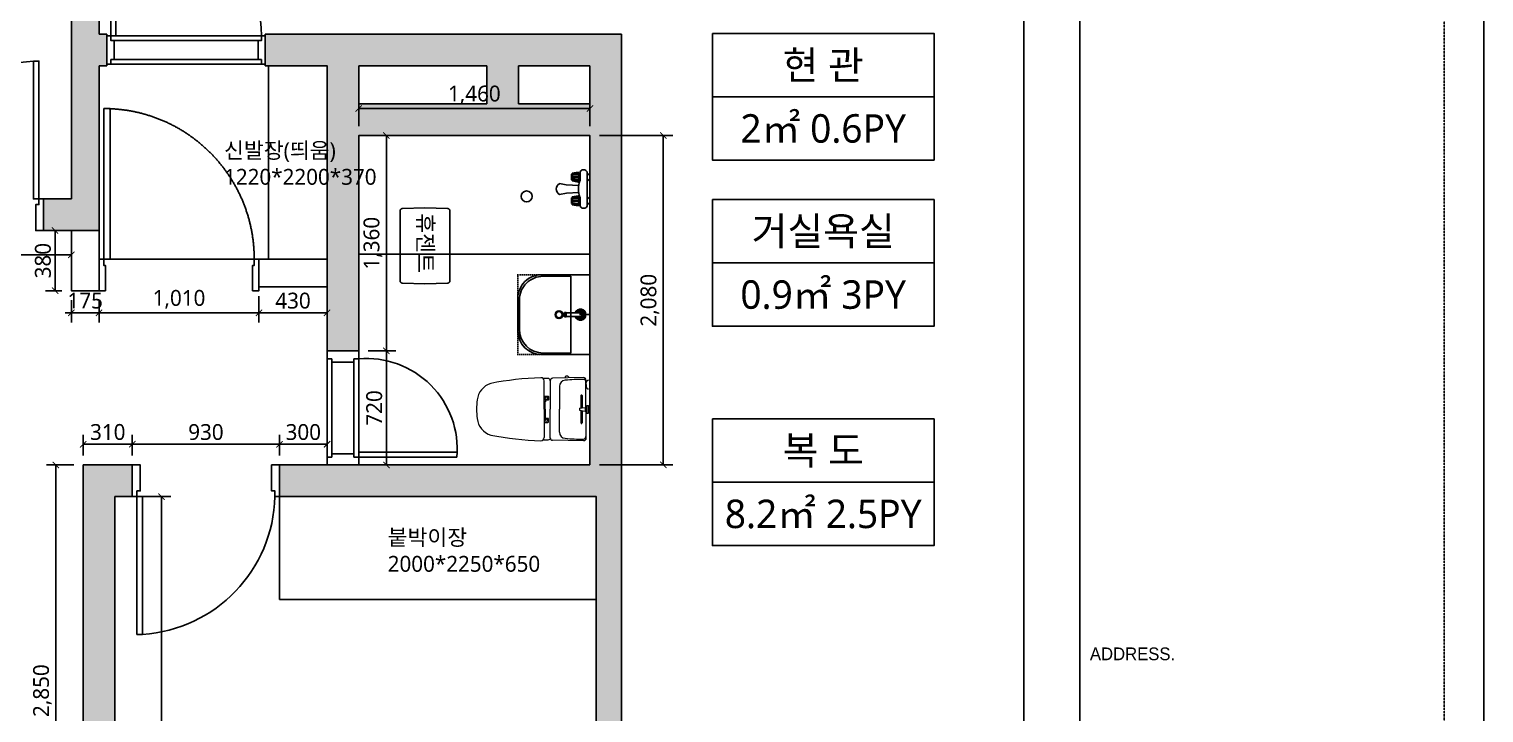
# Model space of a CAD drawing. Header units: millimetres. Extents: x 0 to 460473, y -68369 to 85219.
# Drawn here: x 263340 to 272527, y 12295 to 16613 of the extents above; entities that cross this region are included whole.
import ezdxf
from ezdxf.enums import TextEntityAlignment as Align

# ---------------------------------------------------------------- set-up
doc = ezdxf.new("R2010")
doc.units = ezdxf.units.MM
doc.header["$LTSCALE"] = 50
for name, pattern in [('CENTER2', [28.575, 19.05, -3.175, 3.175, -3.175]), ('DOT', [0.25, 0, -0.25]), ('HIDDEN2', [0.1875, 0.125, -0.0625])]:
    doc.linetypes.add(name, pattern=pattern)
for name, color, linetype in [('#욕실', 252, 'Continuous'), ('_LIBR', 4, 'Continuous'), ('DIM', 7, 'Continuous'), ('FORM(YOURNAME)-11', 1, 'Continuous'), ('fur', 6, 'Continuous'), ('ha', 8, 'Continuous'), ('hid', 8, 'HIDDEN2'), ('text', 7, 'Continuous'), ('wall', 2, 'Continuous'), ('wall2', 3, 'Continuous'), ('WID', 4, 'Continuous'), ('win', 4, 'Continuous')]:
    doc.layers.add(name, color=color, linetype=linetype)
doc.layers.add('00', color=7, linetype='Continuous', lineweight=0)
doc.styles.add('N 맑은고딕', font='malgun.ttf')
doc.styles.add('NEW 맑은고딕', font='malgun.ttf')
doc.styles.add('YOURNAME', font='')
doc.styles.add('맑은 고딕', font='malgun.ttf')
doc.styles.get('YOURNAME').set_extended_font_data('HYwulM')
doc.dimstyles.new('DH IN40', dxfattribs={"dimscale": 40, "dimtxt": 2.5, "dimasz": 1, "dimexe": 1.5, "dimexo": 1.5, "dimtad": 1, "dimdec": 7, "dimlunit": 6, "dimtxsty": '맑은 고딕', "dimblk": 'ARCHTICK', "dimcen": 2.5, "dimclrd": 256, "dimclre": 256, "dimclrt": 256, "dimadec": 0, "dimazin": 0, "dimtfac": 1, "dimtdec": 7, "dimtix": 1, "dimtmove": 0, "dimatfit": 3, "dimldrblk": 'ARCHTICK', "dimfxl": 1, "dimtfillclr": 1, "dimlwd": -1, "dimlwe": -1, "dimarcsym": 0})

# ---------------------------------------------------------------- blocks, each defined once
blk = doc.blocks.new('FORM-PLAN')
at = {"layer": 'Defpoints', "color": 158}
blk.add_line((1346, 54915), (1346, -2085), dxfattribs=at)
blk.add_lwpolyline([(-69444, 53115), (-64, 53115), (-64, 1215), (-69444, 1215)], close=True, dxfattribs=at)
at = {"layer": 'FORM(YOURNAME)-11', "color": 250}
blk.add_lwpolyline([(-72444, -3285), (11556, -3285), (11556, 56115), (-72444, 56115)], close=True, dxfattribs=at)
at = {"layer": 'hid', "color": 158}
blk.add_lwpolyline([(-71444, -2285), (10556, -2285), (10556, 55115), (-71444, 55115)], close=True, dxfattribs=at)
at = {"layer": '00', "style": 'NEW 맑은고딕'}
for tag, p in [('1', (9905, 18188)), ('2', (9905, 17544)), ('3', (9905, 16257)), ('4', (9905, 14326)), ('5', (9905, 12009)), ('6', (9905, 9757)), ('7', (9905, 7504)), ('8', (9905, 5252)), ('9', (9905, 2999)), ('10', (5655, 811)), ('11', (9905, 747)), ('12', (5655, -1441)), ('13', (9905, -1441))]:
    blk.add_attdef(tag, text='', height=520, dxfattribs=at).set_placement(p, align=Align.MIDDLE_RIGHT)
at = {"layer": 'FORM(YOURNAME)-11', "color": 251, "style": 'YOURNAME'}
blk.add_text('ADDRESS.', height=321.8, dxfattribs=at).set_placement((1603, 18799), align=Align.MIDDLE_LEFT)
blk = doc.blocks.new('sdfsdf')
at = {"layer": '_LIBR', "linetype": 'Continuous'}
blk.add_lwpolyline([(-44257.6, -83632.3), (-43387.6, -83632.3), (-43387.6, -83597), (-44257.6, -83597)], close=True, dxfattribs=at)
for points in [[(-43351.7, -83617.5), (-43351.7, -83597), (-43351.7, -83617.5), (-43187.6, -83617.5), (-43187.6, -83567.5), (-43387.6, -83567.5), (-43387.6, -83597), (-43351.7, -83597)], [(-43351.7, -84447.5), (-43351.7, -84468), (-43351.7, -84447.5), (-43187.6, -84447.5), (-43187.6, -84497.5), (-43387.6, -84497.5), (-43387.6, -84468), (-43351.7, -84468)]]:
    blk.add_lwpolyline(points, dxfattribs=at)
blk.add_arc((-43365.5, -83574.4), 893.9, 183.71154, 268.58917, dxfattribs=at)
blk = doc.blocks.new('AUDIT_I_020313153326-105')
at = {"color": 0, "linetype": 'Continuous'}
for p, q in [((955, 59.5), (45, 59.5)), ((975, 90), (55, 90)), ((25, -90), (975, -90)), ((955, -60.5), (45, -60.5))]:
    blk.add_line(p, q, dxfattribs=at)
blk.add_lwpolyline([(55, 1039.5), (55, 90), (25, 90), (25, 1040)], dxfattribs=at)
for points in [[(45, 59.5), (25, 59.5), (25, 90), (0, 90), (0, -90), (25, -90), (25, -60.5), (45, -60.5)], [(1000, 90), (975, 90), (975, 59.5), (955, 59.5), (955, -60.5), (975, -60.5), (975, -90), (1000, -90)]]:
    blk.add_lwpolyline(points, close=True, dxfattribs=at)
blk.add_arc((25, 90), 950, 0, 90, dxfattribs=at)
blk = doc.blocks.new('EWEDSF')
at = {"layer": 'ha', "transparency": 33554559}
h = blk.add_hatch(color=256, dxfattribs=at)
h.dxf.hatch_style = 1
h.paths.add_polyline_path([(228854, 34359.7), (227259, 34359.7), (227259, 37049.7), (227259, 38269.7), (230434, 38269.7), (230434, 37049.7), (229959, 37049.7), (229959, 34359.7), (229784, 34359.7), (229784, 34159.7), (230134, 34159.7), (230134, 35199.7), (230184, 35199.7), (230184, 35399.7), (230134, 35399.7), (230134, 36849.7), (230634, 36849.7), (230634, 38469.7), (227259, 38469.7), (227259, 39079.7), (227084, 39079.7), (227084, 34159.7), (228854, 34159.7)])
h = blk.add_hatch(color=256, dxfattribs=at)
h.dxf.hatch_style = 1
h.paths.add_polyline_path([(233434, 35399.7), (231184, 35399.7), (231184, 35199.7), (231574, 35199.7), (231574, 33399.7), (231774, 33399.7), (231774, 34759.7), (233234, 34759.7), (233234, 32679.7), (231774, 32679.7), (231574, 32679.7), (231274, 32679.7), (231274, 32479.7), (233274, 32479.7), (233274, 29629.7), (233274, 28169.7), (232884, 28169.7), (232884, 27999.7), (233434, 27999.7)])
h.paths.add_polyline_path([(233234, 34959.7), (232784, 34959.7), (232784, 35199.7), (233234, 35199.7)], flags=16)
h.paths.add_polyline_path([(232584, 34959.7), (231774, 34959.7), (231774, 35199.7), (232584, 35199.7)], flags=16)
h = blk.add_hatch(color=256, dxfattribs=at)
h.dxf.hatch_style = 1
h.paths.add_polyline_path([(230234, 29629.7), (230234, 32479.7), (230344, 32479.7), (230344, 32679.7), (230034, 32679.7), (230034, 29829.7), (229434, 29829.7), (229434, 29629.7), (230034, 29629.7), (230034, 28199.2), (229414, 28199.2), (229414, 27999.7), (230034, 27999.7), (230284, 27999.7), (230284, 28169.7), (230234, 28169.7)])
at = {"layer": '_LIBR', "linetype": 'Continuous'}
for p, q in [((231574, 33349.7), (231574, 33399.7)), ((231774, 33399.7), (231574, 33399.7)), ((231774, 33399.7), (231774, 33349.7)), ((231574, 32729.7), (231574, 33349.7)), ((231603.4, 33349.7), (231574, 33349.7)), ((231603.4, 33329.7), (231603.4, 33349.7)), ((231603.4, 33329.7), (231603.4, 32749.7)), ((231743.5, 33329.7), (231603.4, 33329.7)), ((231774, 33349.7), (231743.5, 33349.7)), ((231743.5, 33349.7), (231743.5, 33329.7)), ((231743.5, 33329.7), (231743.5, 32749.7)), ((231774, 33349.7), (231774, 32759.7)), ((231574, 32679.7), (231574, 32729.7)), ((231574, 32729.7), (231603.4, 32729.7)), ((231603.4, 32729.7), (231603.4, 32749.7)), ((231603.4, 32749.7), (231743.5, 32749.7)), ((231743.5, 32749.7), (231743.5, 32729.7)), ((231743.5, 32729.7), (231774, 32729.7)), ((232393.3, 32759.7), (231774, 32759.7)), ((231774, 32759.7), (231774, 32729.7)), ((231774, 32729.7), (231774, 32679.7)), ((231774, 32729.7), (232394, 32729.7)), ((231774, 32679.7), (231574, 32679.7))]:
    blk.add_line(p, q, dxfattribs=at)
blk.add_arc((231823.8, 32779.4), 572.4, 355.01362, 94.98638, dxfattribs=at)
at = {"layer": 'ha'}
for p, q in [((230134, 34159.7), (230134, 33979.7)), ((230134, 33979.7), (231574, 33979.7))]:
    blk.add_line(p, q, dxfattribs=at)
at = {"layer": 'wall', "color": 2}
for p, q in [((229959, 34359.7), (229959, 37049.7)), ((230134, 35399.7), (230134, 36849.7)), ((230184, 35399.7), (230134, 35399.7)), ((230184, 35399.7), (230184, 35199.7)), ((233434, 35399.7), (231184, 35399.7)), ((231184, 35399.7), (231184, 35199.7)), ((233434, 35399.7), (233434, 27999.7)), ((230184, 35199.7), (230134, 35199.7)), ((230134, 34159.7), (230134, 35199.7)), ((231574, 35199.7), (231184, 35199.7)), ((231574, 35199.7), (231574, 32679.7)), ((231774, 35199.7), (231774, 34959.7)), ((232584, 35199.7), (231774, 35199.7)), ((232584, 35199.7), (232584, 34959.7)), ((232784, 35199.7), (232784, 34959.7)), ((233234, 35199.7), (232784, 35199.7)), ((233234, 35199.7), (233234, 34959.7)), ((232584, 34959.7), (231774, 34959.7)), ((233234, 34959.7), (232784, 34959.7)), ((231774, 34759.7), (231774, 32679.7)), ((233234, 34759.7), (231774, 34759.7)), ((233234, 34759.7), (233234, 32679.7)), ((229719.3, 34359.7), (229959, 34359.7)), ((229784, 34159.7), (229784, 34359.7)), ((229734, 34159.7), (230134, 34159.7)), ((230394, 32679.7), (230034, 32679.7)), ((230034, 29829.7), (230034, 32679.7)), ((230344, 32479.7), (230344, 32679.7)), ((231574, 32679.7), (231224, 32679.7)), ((231274, 32479.7), (231274, 32679.7)), ((233234, 32679.7), (231774, 32679.7)), ((230408.7, 32479.7), (230234, 32479.7)), ((230234, 29629.7), (230234, 32479.7)), ((233274, 32479.7), (231244.5, 32479.7)), ((233274, 32479.7), (233274, 29629.7))]:
    blk.add_line(p, q, dxfattribs=at)
at = {"layer": 'win'}
blk.add_blockref('AUDIT_I_020313153326-105', (230184, 35299.7), dxfattribs=at)
for p, rotation in [((313351.5, -9027.9), 270), ((146776.5, 75867.3), 90)]:
    blk.add_blockref('sdfsdf', p, dxfattribs=dict(at, rotation=rotation))
blk = doc.blocks.new('gasdgasdgsd')
at = {"layer": 'WID'}
for p, q in [((103359.9, 11032.7), (103054.9, 11032.7)), ((103054.9, 11032.7), (103054.9, 10527.7)), ((103509.9, 10677.7), (103509.9, 10882.7)), ((103054.9, 10780.2), (103119.9, 10780.2)), ((103054.9, 10527.7), (103359.9, 10527.7))]:
    blk.add_line(p, q, dxfattribs=at)
at = {"layer": 'WID', "color": 8}
for p, q in [((103349.9, 11022.7), (103174.9, 11022.7)), ((103174.9, 11022.7), (103174.9, 10537.7)), ((103499.9, 10687.7), (103499.9, 10872.7)), ((103114.9, 10792.7), (103205.4, 10792.7)), ((103114.9, 10767.7), (103205.4, 10767.7)), ((103205.4, 10793.7), (103210.4, 10793.7)), ((103205.4, 10766.7), (103210.4, 10766.7)), ((103210.4, 10794.7), (103215.4, 10794.7)), ((103210.4, 10765.7), (103215.4, 10765.7)), ((103215.4, 10765.7), (103215.4, 10794.7)), ((103174.9, 10537.7), (103349.9, 10537.7))]:
    blk.add_line(p, q, dxfattribs=at)
at = {"layer": 'WID', "color": 251}
for p, q in [((103205.4, 10766.7), (103205.4, 10793.7)), ((103210.4, 10765.7), (103210.4, 10794.7))]:
    blk.add_line(p, q, dxfattribs=at)
at = {"layer": 'WID', "color": 8, "linetype": 'DOT'}
blk.add_lwpolyline([(103509.9, 10527.7), (103509.9, 11032.7), (103054.9, 11032.7), (103054.9, 10527.7)], close=True, dxfattribs=at)
at = {"layer": 'WID', "color": 8}
blk.add_circle((103249.9, 10780.2), 25, dxfattribs=at)
at = {"layer": 'WID', "color": 251}
blk.add_circle((103249.9, 10780.2), 20, dxfattribs=at)
at = {"layer": 'WID'}
for centre, start, end in [((103359.9, 10882.7), 0, 90), ((103359.9, 10677.7), 270, 0)]:
    blk.add_arc(centre, 150, start, end, dxfattribs=at)
at = {"layer": 'WID', "color": 8}
for centre, radius, start, end in [((103349.9, 10872.7), 150, 0, 90), ((103114.9, 10780.2), 35, 20.92481, 339.07514), ((103114.9, 10780.2), 12.5, 89.99998, 269.99998), ((103349.9, 10687.7), 150, 270, 0)]:
    blk.add_arc(centre, radius, start, end, dxfattribs=at)
at = {"layer": 'WID', "color": 251}
for radius, start, end in [(30, 24.62429, 335.37566), (25, 29.99998, 329.99998), (18, 43.98294, 316.01701)]:
    blk.add_arc((103114.9, 10780.2), radius, start, end, dxfattribs=at)
blk = doc.blocks.new('A$C4B2D31F0')
at = {"layer": '00', "color": 4}
for p, q in [((185, 690.9), (20.4, 690.9)), ((37.2, 692.3), (24.7, 692.3)), ((37.2, 692.3), (49.7, 692.3)), ((200.9, 690.9), (365.5, 690.9)), ((12.6, 465.9), (192.9, 465.9)), ((47.7, 523.7), (192.9, 523.7)), ((338.2, 523.7), (192.9, 523.7)), ((373.3, 465.9), (192.9, 465.9)), ((192.9, 426.6), (13.7, 426.6)), ((192.9, 426.6), (372.2, 426.6))]:
    blk.add_line(p, q, dxfattribs=at)
at = {"layer": '00', "linetype": 'Continuous'}
for p, q in [((106.4, 666.3), (184.4, 666.3)), ((106.4, 659.3), (185.5, 659.3)), ((168.9, 697.3), (168.9, 707.3)), ((168.9, 697.3), (216.9, 697.3)), ((186, 692.5), (180.6, 697.3)), ((181.6, 685.5), (186, 692.5)), ((187, 651.2), (181.6, 685.5)), ((181.6, 685.5), (204.3, 685.5)), ((186, 692.5), (199.9, 692.5)), ((187, 651.2), (198.9, 651.2)), ((198.9, 651.2), (204.3, 685.5)), ((199.9, 692.5), (205.3, 697.3)), ((204.3, 685.5), (199.9, 692.5)), ((200.4, 659.3), (279.4, 659.3)), ((201.4, 666.3), (279.4, 666.3)), ((216.9, 697.3), (216.9, 707.3)), ((-16, 576.9), (-16, 564.8)), ((-12, 580.9), (-4.8, 580.9)), ((-12, 560.8), (-4.3, 560.8)), ((192.9, 433.7), (146.6, 433.7)), ((192.9, 433.7), (239.3, 433.7))]:
    blk.add_line(p, q, dxfattribs=at)
at = {"layer": '00'}
for p, q in [((168.9, 707.3), (216.9, 707.3)), ((192.9, 707.3), (192.9, 716))]:
    blk.add_line(p, q, dxfattribs=at)
at = {"layer": '00', "color": 4}
for points in [[(20.4, 690.9), (7.9, 690.9, 0.421209), (-7.1, 675.5), (-2.4, 480.5, 0.001659)], [(365.5, 690.9), (378, 690.9, -0.421209), (392.9, 675.5), (388.3, 480.5, -0.001659)], [(12.6, 465.9, 0.371724), (-1.8, 451.2, 0.003515), (-1, 420.3, 0.320541)], [(373.3, 465.9, -0.371724), (387.7, 451.2, -0.003515), (386.9, 420.3, -0.320541)]]:
    blk.add_lwpolyline(points, format="xyb", dxfattribs=at)
at = {"layer": '00', "linetype": 'Continuous'}
for points in [[(110.4, 426.6), (110.4, 450.8, -0.414214), (114.4, 454.8), (130.9, 454.8, -0.414214), (134.9, 450.8), (134.9, 435.2), (134.9, 426.6)], [(134.9, 435.2), (144.6, 435.2, -0.414214), (146.6, 433.2), (146.6, 426.6)], [(251, 435.2), (241.3, 435.2, 0.414214), (239.3, 433.2), (239.3, 426.6)], [(275.5, 426.6), (275.5, 450.8, 0.414214), (271.5, 454.8), (255, 454.8, 0.414214), (251, 450.8), (251, 435.2), (251, 426.6)]]:
    blk.add_lwpolyline(points, format="xyb", dxfattribs=at)
for centre in [(122.9, 440.9), (262.9, 440.9)]:
    blk.add_circle(centre, 8, dxfattribs=at)
at = {"layer": '00', "color": 4}
for centre, radius, start, end in [((1004.3, 663.1), 1000, 179.31159, 185.94375), ((20.4, 674.9), 16, 90, 179.31159), ((24.7, 707.3), 15, 180, 270), ((49.7, 707.3), 15, 270, 0), ((365.5, 674.9), 16, 0.68841, 90), ((-618.4, 663.1), 1000, 354.05625, 0.68841), ((49.4, 563.7), 40, 185.94375, 267.51291), ((336.5, 563.7), 40, 272.48709, 354.05625), ((12.6, 480.9), 15, 181.36509, 270), ((373.3, 480.9), 15, 270, 358.63491), ((13.7, 406.6), 20, 90, 182.3333), ((2197.7, 495.6), 2205.9, 182.3333, 190.60807), ((-1811.8, 495.6), 2205.9, 349.39193, 357.6667), ((372.2, 406.6), 20, 357.6667, 90), ((148.7, 128.9), 125.5, 198.2964, 263.42408), ((192.9, 405.9), 405.9, 261.69926, 270), ((192.9, 405.9), 405.9, 270, 278.30074), ((237.2, 128.9), 125.5, 276.57592, 341.7036)]:
    blk.add_arc(centre, radius, start, end, dxfattribs=at)
at = {"layer": '00', "linetype": 'Continuous'}
for centre, radius, start, end in [((106.4, 662.8), 3.5, 90, 270), ((279.4, 662.8), 3.5, 270, 90), ((-12, 576.9), 4, 90, 180), ((-12, 564.8), 4, 180, 270)]:
    blk.add_arc(centre, radius, start, end, dxfattribs=at)
blk = doc.blocks.new('A$C50C81EA5')
at = {"layer": 'WID'}
for p, q in [((97, 213.3), (99.5, 213.3)), ((97, 195.5), (97, 213.3)), ((97, 213.3), (99.5, 213.3)), ((97, 195.5), (97, 213.3)), ((97, 195.5), (97, 177.7)), ((97, 195.5), (97, 177.7)), ((99.5, 220.2), (137.4, 226.4)), ((99.5, 220.2), (137.4, 226.4)), ((99.5, 220.2), (104, 214.9)), ((99.5, 195.5), (99.5, 220.2)), ((99.5, 220.2), (104, 214.9)), ((99.5, 195.5), (99.5, 220.2)), ((99.5, 195.5), (99.5, 170.7)), ((99.5, 195.5), (99.5, 170.7)), ((104, 214.9), (137.5, 218)), ((104, 214.9), (137.5, 218)), ((104, 214.9), (104, 209.5)), ((104, 214.9), (104, 209.5)), ((104, 200.4), (104, 195.5)), ((104, 200.4), (137, 200)), ((104, 200.4), (104, 195.5)), ((104, 200.4), (137, 200)), ((104, 190.5), (104, 195.5)), ((104, 190.5), (104, 195.5)), ((104, 190.5), (137, 190.1)), ((104, 190.5), (137, 190.1)), ((104.5, 209.7), (137, 212.6)), ((104.5, 209.7), (137, 212.6)), ((137.5, 218), (137, 212.6)), ((137.5, 218), (137, 212.6)), ((137, 200), (137, 195)), ((137, 200), (137, 195)), ((137, 190.1), (137, 195)), ((137, 190.1), (137, 195)), ((143.2, 219), (137.4, 226.4)), ((143.2, 219), (137.4, 226.4)), ((141.3, 221.4), (137.5, 218)), ((141.3, 221.4), (137.5, 218)), ((143.2, 219), (150.2, 219)), ((143.2, 171.1), (143.2, 219)), ((143.2, 219), (150.2, 219)), ((143.2, 171.1), (143.2, 219)), ((150.2, 228.6), (150.2, 219)), ((150.2, 228.6), (150.2, 219)), ((150.2, 171.1), (150.2, 219)), ((150.2, 171.1), (150.2, 219)), ((195.3, 12), (195.3, 228.1)), ((195.3, 12), (195.3, 228.1)), ((212.4, 207.5), (195.3, 218.4)), ((212.4, 207.5), (195.3, 218.4)), ((212.4, 182.5), (212.4, 207.5)), ((212.4, 182.5), (212.4, 207.5)), ((20.3, 86.2), (64.1, 93.2)), ((20.3, 86.2), (64.1, 93.2)), ((21.3, 153.8), (62, 147.2)), ((21.3, 153.8), (62, 147.2)), ((62, 147.2), (141.5, 142.7)), ((62, 147.2), (141.5, 142.7)), ((64.1, 93.2), (141.5, 97.7)), ((64.1, 93.2), (141.5, 97.7)), ((97, 177.7), (99.5, 177.7)), ((97, 177.7), (99.5, 177.7)), ((99.5, 170.7), (104, 176)), ((99.5, 170.7), (104, 176)), ((99.5, 170.7), (137.4, 163.7)), ((99.5, 170.7), (137.4, 163.7)), ((104, 176), (104, 181.4)), ((104, 176), (104, 181.4)), ((104, 176), (137.5, 172.1)), ((104, 176), (137.5, 172.1)), ((104.5, 181.2), (137, 177.4)), ((104.5, 181.2), (137, 177.4)), ((137.5, 172.1), (137, 177.4)), ((137.5, 172.1), (137, 177.4)), ((143.2, 171.1), (137.4, 163.7)), ((143.2, 171.1), (137.4, 163.7)), ((141.3, 168.6), (137.5, 172.1)), ((141.3, 168.6), (137.5, 172.1)), ((143.2, 171.1), (150.2, 171.1)), ((143.2, 171.1), (150.2, 171.1)), ((212.4, 182.5), (195.3, 171.6)), ((212.4, 182.5), (195.3, 171.6)), ((97, 63.3), (99.5, 63.3)), ((97, 45.5), (97, 63.3)), ((97, 63.3), (99.5, 63.3)), ((97, 45.5), (97, 63.3)), ((97, 45.5), (97, 27.7)), ((97, 45.5), (97, 27.7)), ((97, 27.7), (99.5, 27.7)), ((97, 27.7), (99.5, 27.7)), ((99.5, 70.2), (137.4, 76.4)), ((99.5, 70.2), (137.4, 76.4)), ((99.5, 70.2), (104, 64.9)), ((99.5, 45.5), (99.5, 70.2)), ((99.5, 70.2), (104, 64.9)), ((99.5, 45.5), (99.5, 70.2)), ((99.5, 45.5), (99.5, 20.7)), ((99.5, 45.5), (99.5, 20.7)), ((99.5, 20.7), (104, 26)), ((99.5, 20.7), (104, 26)), ((99.5, 20.7), (137.4, 13.7)), ((99.5, 20.7), (137.4, 13.7)), ((104, 64.9), (137.5, 68)), ((104, 64.9), (137.5, 68)), ((104, 64.9), (104, 59.5)), ((104, 64.9), (104, 59.5)), ((104, 50.4), (104, 45.5)), ((104, 50.4), (137, 50)), ((104, 50.4), (104, 45.5)), ((104, 50.4), (137, 50)), ((104, 40.5), (104, 45.5)), ((104, 40.5), (104, 45.5)), ((104, 40.5), (137, 40.1)), ((104, 40.5), (137, 40.1)), ((104, 26), (104, 31.4)), ((104, 26), (104, 31.4)), ((104, 26), (137.5, 22.1)), ((104, 26), (137.5, 22.1)), ((104.5, 59.7), (137, 62.6)), ((104.5, 59.7), (137, 62.6)), ((104.5, 31.2), (137, 27.4)), ((104.5, 31.2), (137, 27.4)), ((137.5, 68), (137, 62.6)), ((137.5, 68), (137, 62.6)), ((137, 50), (137, 45)), ((137, 50), (137, 45)), ((137, 40.1), (137, 45)), ((137, 40.1), (137, 45)), ((137.5, 22.1), (137, 27.4)), ((137.5, 22.1), (137, 27.4)), ((143.2, 69), (137.4, 76.4)), ((143.2, 69), (137.4, 76.4)), ((143.2, 21.1), (137.4, 13.7)), ((143.2, 21.1), (137.4, 13.7)), ((141.3, 71.4), (137.5, 68)), ((141.3, 71.4), (137.5, 68)), ((141.3, 18.6), (137.5, 22.1)), ((141.3, 18.6), (137.5, 22.1)), ((143.2, 69), (150.2, 69)), ((143.2, 21.1), (143.2, 69)), ((143.2, 69), (150.2, 69)), ((143.2, 21.1), (143.2, 69)), ((143.2, 21.1), (150.2, 21.1)), ((143.2, 21.1), (150.2, 21.1)), ((150.2, 69), (150.2, 21.1)), ((150.2, 69), (150.2, 21.1)), ((150.2, 11.4), (150.2, 21.1)), ((150.2, 11.4), (150.2, 21.1)), ((212.4, 57.5), (195.3, 68.4)), ((212.4, 57.5), (195.3, 68.4)), ((212.4, 32.5), (195.3, 21.6)), ((212.4, 32.5), (195.3, 21.6)), ((212.4, 32.5), (212.4, 57.5)), ((212.4, 32.5), (212.4, 57.5))]:
    blk.add_line(p, q, dxfattribs=at)
for centre, radius, start, end in [((106.7, 204.9), 5.27, 114.69505, 239.72272), ((106.7, 204.9), 5.27, 114.69505, 239.72272), ((106.7, 186), 5.27, 120.27728, 245.30495), ((106.7, 186), 5.27, 120.27728, 245.30495), ((134.7, 206.3), 6.74, 289.97484, 70.02516), ((134.7, 206.3), 6.74, 289.97484, 70.02516), ((134.7, 183.8), 6.74, 289.97484, 70.02516), ((134.7, 183.8), 6.74, 289.97484, 70.02516), ((172.6, 215.7), 25.9, 28.66685, 149.99012), ((172.6, 215.7), 25.9, 28.66685, 149.99012), ((37.9, 119.7), 37.9, 116.0462, 242.3329), ((37.9, 119.7), 37.9, 116.0462, 242.3329), ((302.7, 120), 162.8, 161.71196, 198.28804), ((302.7, 120), 162.8, 161.71196, 198.28804), ((106.7, 54.9), 5.27, 114.69505, 239.72272), ((106.7, 54.9), 5.27, 114.69505, 239.72272), ((106.7, 36), 5.27, 120.27728, 245.30495), ((106.7, 36), 5.27, 120.27728, 245.30495), ((134.7, 56.3), 6.74, 289.97484, 70.02516), ((134.7, 56.3), 6.74, 289.97484, 70.02516), ((134.7, 33.8), 6.74, 289.97484, 70.02516), ((134.7, 33.8), 6.74, 289.97484, 70.02516), ((172.6, 24.4), 25.9, 210.00988, 331.33315), ((172.6, 24.4), 25.9, 210.00988, 331.33315)]:
    blk.add_arc(centre, radius, start, end, dxfattribs=at)
blk = doc.blocks.new('*U234')
at = {"layer": 'win', "linetype": 'Continuous', "transparency": 33554687}
for points in [[(30, 1150), (30, 200), (70, 200), (70, 1150)], [(0, 200), (0, 0), (40, 0), (40, 160), (30, 160), (30, 200)], [(1010, 200), (1010, 0), (970, 0), (970, 160), (980, 160), (980, 200)]]:
    blk.add_lwpolyline(points, close=True, dxfattribs=at)
at = {"layer": 'win', "linetype": 'CENTER2', "ltscale": 20, "transparency": 33554687}
blk.add_arc((30, 200), 950, 0, 90, dxfattribs=at)
blk = doc.blocks.new('_ArchTick')
at = {"color": 0, "linetype": 'ByBlock', "const_width": 0.15}
blk.add_lwpolyline([(-0.5, -0.5), (0.5, 0.5)], dxfattribs=at)
blk = doc.blocks.new('*D307')
at = {"layer": 'Defpoints', "color": 0, "transparency": 16777216}
for p in [(263681.3, 13860.8), (263509, 11010.8), (263681.3, 11010.8)]:
    blk.add_point(p, dxfattribs=at)
at = {"layer": 'DIM', "transparency": 16777216}
for p, q in [((263621.3, 13860.8), (263449, 13860.8)), ((263509, 13860.8), (263509, 11010.8)), ((263621.3, 11010.8), (263449, 11010.8))]:
    blk.add_line(p, q, dxfattribs=at)
at = {"layer": 'DIM', "transparency": 16777216, "xscale": 40, "yscale": 40, "zscale": 40}
for p, rotation in [((263509, 13860.8), 90), ((263509, 11010.8), 270)]:
    blk.add_blockref('_ArchTick', p, dxfattribs=dict(at, rotation=rotation))
at = {"layer": 'DIM', "transparency": 16777216, "insert": (263423.9, 12435.8), "char_height": 100, "attachment_point": 5, "rotation": 90, "style": '맑은 고딕'}
blk.add_mtext('2,850', dxfattribs=at)
blk = doc.blocks.new('*D311')
at = {"layer": 'Defpoints', "color": 0, "transparency": 16777216}
for p in [(263881.3, 13660.8), (263881.3, 9350.8), (264174.9, 9350.8)]:
    blk.add_point(p, dxfattribs=at)
at = {"layer": 'DIM', "transparency": 16777216}
for p, q in [((263941.3, 13660.8), (264234.9, 13660.8)), ((264174.9, 13660.8), (264174.9, 9350.8)), ((263941.3, 9350.8), (264234.9, 9350.8))]:
    blk.add_line(p, q, dxfattribs=at)
at = {"layer": 'DIM', "transparency": 16777216, "xscale": 40, "yscale": 40, "zscale": 40}
for p, rotation in [((264174.9, 13660.8), 90), ((264174.9, 9350.8), 270)]:
    blk.add_blockref('_ArchTick', p, dxfattribs=dict(at, rotation=rotation))
at = {"layer": 'DIM', "transparency": 16777216, "insert": (264089.5, 11505.8), "char_height": 100, "attachment_point": 5, "rotation": 90, "style": '맑은 고딕'}
blk.add_mtext('4,310', dxfattribs=at)
blk = doc.blocks.new('*D312')
at = {"layer": 'Defpoints', "color": 0, "transparency": 16777216}
for p in [(263991.3, 13991.4), (263681.3, 13860.8), (263991.3, 13860.8)]:
    blk.add_point(p, dxfattribs=at)
at = {"layer": 'DIM', "transparency": 16777216}
for p, q in [((263681.3, 13920.8), (263681.3, 14051.4)), ((263681.3, 13991.4), (263991.3, 13991.4)), ((263991.3, 13920.8), (263991.3, 14051.4))]:
    blk.add_line(p, q, dxfattribs=at)
at = {"layer": 'DIM', "transparency": 16777216, "xscale": 40, "yscale": 40, "zscale": 40, "rotation": 180}
blk.add_blockref('_ArchTick', (263681.3, 13991.4), dxfattribs=at)
at = {"layer": 'DIM', "transparency": 16777216, "xscale": 40, "yscale": 40, "zscale": 40}
blk.add_blockref('_ArchTick', (263991.3, 13991.4), dxfattribs=at)
at = {"layer": 'DIM', "transparency": 16777216, "insert": (263836.3, 14068.4), "char_height": 100, "attachment_point": 5, "style": '맑은 고딕'}
blk.add_mtext('310', dxfattribs=at)
blk = doc.blocks.new('*D313')
at = {"layer": 'Defpoints', "color": 0, "transparency": 16777216}
for p in [(264921.3, 13991.4), (263991.3, 13860.8), (264921.3, 13860.8)]:
    blk.add_point(p, dxfattribs=at)
at = {"layer": 'DIM', "transparency": 16777216}
for p, q in [((263991.3, 13920.8), (263991.3, 14051.4)), ((263991.3, 13991.4), (264921.3, 13991.4)), ((264921.3, 13920.8), (264921.3, 14051.4))]:
    blk.add_line(p, q, dxfattribs=at)
at = {"layer": 'DIM', "transparency": 16777216, "xscale": 40, "yscale": 40, "zscale": 40, "rotation": 180}
blk.add_blockref('_ArchTick', (263991.3, 13991.4), dxfattribs=at)
at = {"layer": 'DIM', "transparency": 16777216, "xscale": 40, "yscale": 40, "zscale": 40}
blk.add_blockref('_ArchTick', (264921.3, 13991.4), dxfattribs=at)
at = {"layer": 'DIM', "transparency": 16777216, "insert": (264456.3, 14068.1), "char_height": 100, "attachment_point": 5, "style": '맑은 고딕'}
blk.add_mtext('930', dxfattribs=at)
blk = doc.blocks.new('*D314')
at = {"layer": 'Defpoints', "color": 0, "transparency": 16777216}
for p in [(265221.3, 13991.4), (264921.3, 13860.8), (265221.3, 13860.8)]:
    blk.add_point(p, dxfattribs=at)
at = {"layer": 'DIM', "transparency": 16777216}
for p, q in [((264921.3, 13920.8), (264921.3, 14051.4)), ((264921.3, 13991.4), (265221.3, 13991.4)), ((265221.3, 13920.8), (265221.3, 14051.4))]:
    blk.add_line(p, q, dxfattribs=at)
at = {"layer": 'DIM', "transparency": 16777216, "xscale": 40, "yscale": 40, "zscale": 40, "rotation": 180}
blk.add_blockref('_ArchTick', (264921.3, 13991.4), dxfattribs=at)
at = {"layer": 'DIM', "transparency": 16777216, "xscale": 40, "yscale": 40, "zscale": 40}
blk.add_blockref('_ArchTick', (265221.3, 13991.4), dxfattribs=at)
at = {"layer": 'DIM', "transparency": 16777216, "insert": (265071.3, 14068.1), "char_height": 100, "attachment_point": 5, "style": '맑은 고딕'}
blk.add_mtext('300', dxfattribs=at)
blk = doc.blocks.new('*D315')
at = {"layer": 'Defpoints', "color": 0, "transparency": 16777216}
for p in [(266881.3, 15940.8), (266881.3, 13860.8), (267344.9, 13860.8)]:
    blk.add_point(p, dxfattribs=at)
at = {"layer": 'DIM', "transparency": 16777216}
for p, q in [((266941.3, 15940.8), (267404.9, 15940.8)), ((267344.9, 15940.8), (267344.9, 13860.8)), ((266941.3, 13860.8), (267404.9, 13860.8))]:
    blk.add_line(p, q, dxfattribs=at)
at = {"layer": 'DIM', "transparency": 16777216, "xscale": 40, "yscale": 40, "zscale": 40}
for p, rotation in [((267344.9, 15940.8), 90), ((267344.9, 13860.8), 270)]:
    blk.add_blockref('_ArchTick', p, dxfattribs=dict(at, rotation=rotation))
at = {"layer": 'DIM', "transparency": 16777216, "insert": (267259.8, 14900.8), "char_height": 100, "attachment_point": 5, "rotation": 90, "style": '맑은 고딕'}
blk.add_mtext('2,080', dxfattribs=at)
blk = doc.blocks.new('*D316')
at = {"layer": 'Defpoints', "color": 0, "transparency": 16777216}
for p in [(266881.3, 16111.5), (265421.3, 15940.8), (266881.3, 15940.8)]:
    blk.add_point(p, dxfattribs=at)
at = {"layer": 'DIM', "transparency": 16777216}
for p, q in [((265421.3, 16000.8), (265421.3, 16171.5)), ((266881.3, 16000.8), (266881.3, 16171.5)), ((265421.3, 16111.5), (266881.3, 16111.5))]:
    blk.add_line(p, q, dxfattribs=at)
at = {"layer": 'DIM', "transparency": 16777216, "xscale": 40, "yscale": 40, "zscale": 40, "rotation": 180}
blk.add_blockref('_ArchTick', (265421.3, 16111.5), dxfattribs=at)
at = {"layer": 'DIM', "transparency": 16777216, "xscale": 40, "yscale": 40, "zscale": 40}
blk.add_blockref('_ArchTick', (266881.3, 16111.5), dxfattribs=at)
at = {"layer": 'DIM', "transparency": 16777216, "insert": (266151.3, 16196.8), "char_height": 100, "attachment_point": 5, "style": '맑은 고딕'}
blk.add_mtext('1,460', dxfattribs=at)
blk = doc.blocks.new('*D317')
at = {"layer": 'Defpoints', "color": 0, "transparency": 16777216}
for p in [(265421.3, 15940.8), (265421.3, 14580.8), (265596, 14580.8)]:
    blk.add_point(p, dxfattribs=at)
at = {"layer": 'DIM', "transparency": 16777216}
for p, q in [((265481.3, 15940.8), (265656, 15940.8)), ((265596, 15940.8), (265596, 14580.8)), ((265481.3, 14580.8), (265656, 14580.8))]:
    blk.add_line(p, q, dxfattribs=at)
at = {"layer": 'DIM', "transparency": 16777216, "xscale": 40, "yscale": 40, "zscale": 40}
for p, rotation in [((265596, 15940.8), 90), ((265596, 14580.8), 270)]:
    blk.add_blockref('_ArchTick', p, dxfattribs=dict(at, rotation=rotation))
at = {"layer": 'DIM', "transparency": 16777216, "insert": (265510.6, 15260.8), "char_height": 100, "attachment_point": 5, "rotation": 90, "style": '맑은 고딕'}
blk.add_mtext('1,360', dxfattribs=at)
blk = doc.blocks.new('*D318')
at = {"layer": 'Defpoints', "color": 0, "transparency": 16777216}
for p in [(265421.3, 14580.8), (265421.3, 13860.8), (265596, 13860.8)]:
    blk.add_point(p, dxfattribs=at)
at = {"layer": 'DIM', "transparency": 16777216}
for p, q in [((265481.3, 14580.8), (265656, 14580.8)), ((265596, 14580.8), (265596, 13860.8)), ((265481.3, 13860.8), (265656, 13860.8))]:
    blk.add_line(p, q, dxfattribs=at)
at = {"layer": 'DIM', "transparency": 16777216, "xscale": 40, "yscale": 40, "zscale": 40}
for p, rotation in [((265596, 14580.8), 90), ((265596, 13860.8), 270)]:
    blk.add_blockref('_ArchTick', p, dxfattribs=dict(at, rotation=rotation))
at = {"layer": 'DIM', "transparency": 16777216, "insert": (265519.3, 14220.8), "char_height": 100, "attachment_point": 5, "rotation": 90, "style": '맑은 고딕'}
blk.add_mtext('720', dxfattribs=at)
blk = doc.blocks.new('*D319')
at = {"layer": 'Defpoints', "color": 0, "transparency": 16777216}
for p in [(264791.3, 14985.8), (265221.3, 14985.8), (264791.3, 14821.2)]:
    blk.add_point(p, dxfattribs=at)
at = {"layer": 'DIM', "transparency": 16777216}
for p, q in [((264791.3, 14925.8), (264791.3, 14761.2)), ((265221.3, 14925.8), (265221.3, 14761.2)), ((265221.3, 14821.2), (264791.3, 14821.2))]:
    blk.add_line(p, q, dxfattribs=at)
at = {"layer": 'DIM', "transparency": 16777216, "xscale": 40, "yscale": 40, "zscale": 40, "rotation": 180}
blk.add_blockref('_ArchTick', (264791.3, 14821.2), dxfattribs=at)
at = {"layer": 'DIM', "transparency": 16777216, "xscale": 40, "yscale": 40, "zscale": 40}
blk.add_blockref('_ArchTick', (265221.3, 14821.2), dxfattribs=at)
at = {"layer": 'DIM', "transparency": 16777216, "insert": (265006.3, 14897.9), "char_height": 100, "attachment_point": 5, "style": '맑은 고딕'}
blk.add_mtext('430', dxfattribs=at)
blk = doc.blocks.new('*D320')
at = {"layer": 'Defpoints', "color": 0, "transparency": 16777216}
for p in [(264791.3, 14985.8), (263781.3, 14960.8), (263781.3, 14821.2)]:
    blk.add_point(p, dxfattribs=at)
at = {"layer": 'DIM', "transparency": 16777216}
for p, q in [((263781.3, 14900.8), (263781.3, 14761.2)), ((264791.3, 14925.8), (264791.3, 14761.2)), ((264791.3, 14821.2), (263781.3, 14821.2))]:
    blk.add_line(p, q, dxfattribs=at)
at = {"layer": 'DIM', "transparency": 16777216, "xscale": 40, "yscale": 40, "zscale": 40, "rotation": 180}
blk.add_blockref('_ArchTick', (263781.3, 14821.2), dxfattribs=at)
at = {"layer": 'DIM', "transparency": 16777216, "xscale": 40, "yscale": 40, "zscale": 40}
blk.add_blockref('_ArchTick', (264791.3, 14821.2), dxfattribs=at)
at = {"layer": 'DIM', "transparency": 16777216, "insert": (264286.3, 14906.5), "char_height": 100, "attachment_point": 5, "style": '맑은 고딕'}
blk.add_mtext('1,010', dxfattribs=at)
blk = doc.blocks.new('*D321')
at = {"layer": 'Defpoints', "color": 0, "transparency": 16777216}
for p in [(263606.3, 14960.8), (263781.3, 14960.8), (263606.3, 14821.2)]:
    blk.add_point(p, dxfattribs=at)
at = {"layer": 'DIM', "transparency": 16777216}
for p, q in [((263606.3, 14900.8), (263606.3, 14761.2)), ((263781.3, 14900.8), (263781.3, 14761.2)), ((263606.3, 14821.2), (263566.3, 14821.2)), ((263781.3, 14821.2), (263606.3, 14821.2)), ((263781.3, 14821.2), (263821.3, 14821.2))]:
    blk.add_line(p, q, dxfattribs=at)
at = {"layer": 'DIM', "transparency": 16777216, "xscale": 40, "yscale": 40, "zscale": 40}
blk.add_blockref('_ArchTick', (263606.3, 14821.2), dxfattribs=at)
at = {"layer": 'DIM', "transparency": 16777216, "xscale": 40, "yscale": 40, "zscale": 40, "rotation": 180}
blk.add_blockref('_ArchTick', (263781.3, 14821.2), dxfattribs=at)
at = {"layer": 'DIM', "transparency": 16777216, "insert": (263693.8, 14898.1), "char_height": 100, "attachment_point": 5, "style": '맑은 고딕'}
blk.add_mtext('175', dxfattribs=at)
blk = doc.blocks.new('*D322')
at = {"layer": 'Defpoints', "color": 0, "transparency": 16777216}
for p in [(263606.3, 15340.8), (263503.7, 14960.8), (263606.3, 14960.8)]:
    blk.add_point(p, dxfattribs=at)
at = {"layer": 'DIM', "transparency": 16777216}
for p, q in [((263546.3, 15340.8), (263443.7, 15340.8)), ((263503.7, 15340.8), (263503.7, 14960.8)), ((263546.3, 14960.8), (263443.7, 14960.8))]:
    blk.add_line(p, q, dxfattribs=at)
at = {"layer": 'DIM', "transparency": 16777216, "xscale": 40, "yscale": 40, "zscale": 40}
for p, rotation in [((263503.7, 15340.8), 90), ((263503.7, 14960.8), 270)]:
    blk.add_blockref('_ArchTick', p, dxfattribs=dict(at, rotation=rotation))
at = {"layer": 'DIM', "transparency": 16777216, "insert": (263427, 15150.8), "char_height": 100, "attachment_point": 5, "rotation": 90, "style": '맑은 고딕'}
blk.add_mtext('380', dxfattribs=at)
blk = doc.blocks.new('*D274')
at = {"layer": 'Defpoints', "color": 0, "transparency": 16777216}
for p in [(260731.3, 15340.8), (263606.3, 15340.8), (260731.3, 15188.1)]:
    blk.add_point(p, dxfattribs=at)
at = {"layer": 'DIM', "transparency": 16777216}
for p, q in [((260731.3, 15280.8), (260731.3, 15128.1)), ((263606.3, 15280.8), (263606.3, 15128.1)), ((263606.3, 15188.1), (260731.3, 15188.1))]:
    blk.add_line(p, q, dxfattribs=at)
at = {"layer": 'DIM', "transparency": 16777216, "xscale": 40, "yscale": 40, "zscale": 40, "rotation": 180}
blk.add_blockref('_ArchTick', (260731.3, 15188.1), dxfattribs=at)
at = {"layer": 'DIM', "transparency": 16777216, "xscale": 40, "yscale": 40, "zscale": 40}
blk.add_blockref('_ArchTick', (263606.3, 15188.1), dxfattribs=at)
at = {"layer": 'DIM', "transparency": 16777216, "insert": (262168.8, 15264.8), "char_height": 100, "attachment_point": 5, "style": '맑은 고딕'}
blk.add_mtext('2875', dxfattribs=at)
blk = doc.blocks.new('A$C12b52551')
at = {"layer": 'text'}
for points in [[(0, 800), (1400, 800), (1400, 400), (0, 400)], [(0, 400), (1400, 400), (1400, 0), (0, 0)]]:
    blk.add_lwpolyline(points, close=True, dxfattribs=at)
at = {"layer": 'text', "style": 'NEW 맑은고딕'}
for tag, p in [('공간', (700, 600)), ('현재', (700, 200))]:
    blk.add_attdef(tag, text='', height=180, dxfattribs=at).set_placement(p, align=Align.MIDDLE_CENTER)

msp = doc.modelspace()

# ---------------------------------------------------------------- linework, layer by layer
at = {"layer": '#욕실', "color": 8}
for p, q in [((265682.20563413, 15464.87780586), (265682.26043195, 15466.15879448)), ((265682.20563413, 15464.87780586), (265682.20563413, 15023.94053826)), ((265682.26043195, 15466.15879448), (265682.42442504, 15467.4304237)), ((265682.42442504, 15467.4304237), (265682.69641521, 15468.68340255)), ((265682.69641521, 15468.68340255), (265683.07441518, 15469.90857627)), ((265683.07441518, 15469.90857627), (265683.55566315, 15471.09699329)), ((265683.55566315, 15471.09699329), (265684.13664295, 15472.23997059)), ((265684.13664295, 15472.23997059), (265684.81310971, 15473.32915715)), ((265684.81310971, 15473.32915715), (265685.58012092, 15474.35659495)), ((265685.58012092, 15474.35659495), (265686.4320725, 15475.31477715)), ((265686.4320725, 15475.31477715), (265687.36273977, 15476.19670292)), ((265687.36273977, 15476.19670292), (265688.36532293, 15476.99592857)), ((265688.36532293, 15476.99592857), (265689.43249673, 15477.70661465)), ((265689.43249673, 15477.70661465), (265690.556464, 15478.32356863)), ((265690.556464, 15478.32356863), (265691.7290126, 15478.84228282)), ((265691.7290126, 15478.84228282), (265692.94157546, 15479.25896728)), ((265692.94157546, 15479.25896728), (265694.18529314, 15479.57057756)), ((265694.18529314, 15479.57057756), (265695.45107856, 15479.77483693)), ((265695.45107856, 15479.77483693), (265696.72968343, 15479.87025299)), ((265696.72968343, 15479.87025299), (265839.70563413, 15484.40917206)), ((265982.68158483, 15479.87025299), (265839.70563413, 15484.40917206)), ((265983.9601897, 15479.77483693), (265982.68158483, 15479.87025299)), ((265985.22597513, 15479.57057756), (265983.9601897, 15479.77483693)), ((265986.4696928, 15479.25896728), (265985.22597513, 15479.57057756)), ((265987.68225566, 15478.84228282), (265986.4696928, 15479.25896728)), ((265988.85480427, 15478.32356863), (265987.68225566, 15478.84228282)), ((265989.97877153, 15477.70661465), (265988.85480427, 15478.32356863)), ((265991.04594533, 15476.99592857), (265989.97877153, 15477.70661465)), ((265992.04852849, 15476.19670292), (265991.04594533, 15476.99592857)), ((265992.97919576, 15475.31477715), (265992.04852849, 15476.19670292)), ((265993.83114734, 15474.35659495), (265992.97919576, 15475.31477715)), ((265994.59815855, 15473.32915715), (265993.83114734, 15474.35659495)), ((265995.27462531, 15472.23997059), (265994.59815855, 15473.32915715)), ((265995.85560511, 15471.09699329), (265995.27462531, 15472.23997059)), ((265996.33685308, 15469.90857627), (265995.85560511, 15471.09699329)), ((265996.71485306, 15468.68340255), (265996.33685308, 15469.90857627)), ((265996.98684322, 15467.4304237), (265996.71485306, 15468.68340255)), ((265997.15083631, 15466.15879448), (265996.98684322, 15467.4304237)), ((265997.20563413, 15464.87780586), (265997.15083631, 15466.15879448)), ((265997.20563413, 15023.94053826), (265997.20563413, 15464.87780586)), ((265682.26043195, 15022.65954965), (265682.20563413, 15023.94053826)), ((265682.42442504, 15021.38792042), (265682.26043195, 15022.65954965)), ((265682.69641521, 15020.13494157), (265682.42442504, 15021.38792042)), ((265683.07441518, 15018.90976785), (265682.69641521, 15020.13494157)), ((265683.55566315, 15017.72135083), (265683.07441518, 15018.90976785)), ((265684.13664295, 15016.57837353), (265683.55566315, 15017.72135083)), ((265684.81310971, 15015.48918698), (265684.13664295, 15016.57837353)), ((265685.58012092, 15014.46174917), (265684.81310971, 15015.48918698)), ((265686.4320725, 15013.50356697), (265685.58012092, 15014.46174917)), ((265687.36273977, 15012.6216412), (265686.4320725, 15013.50356697)), ((265688.36532293, 15011.82241556), (265687.36273977, 15012.6216412)), ((265689.43249673, 15011.11172947), (265688.36532293, 15011.82241556)), ((265690.556464, 15010.49477549), (265689.43249673, 15011.11172947)), ((265691.7290126, 15009.97606131), (265690.556464, 15010.49477549)), ((265692.94157546, 15009.55937684), (265691.7290126, 15009.97606131)), ((265694.18529314, 15009.24776656), (265692.94157546, 15009.55937684)), ((265695.45107856, 15009.04350719), (265694.18529314, 15009.24776656)), ((265696.72968343, 15008.94809113), (265695.45107856, 15009.04350719)), ((265839.70563413, 15004.40917206), (265696.72968343, 15008.94809113)), ((265982.68158483, 15008.94809113), (265839.70563413, 15004.40917206)), ((265982.68158483, 15008.94809113), (265983.9601897, 15009.04350719)), ((265983.9601897, 15009.04350719), (265985.22597513, 15009.24776656)), ((265985.22597513, 15009.24776656), (265986.4696928, 15009.55937684)), ((265986.4696928, 15009.55937684), (265987.68225566, 15009.97606131)), ((265987.68225566, 15009.97606131), (265988.85480427, 15010.49477549)), ((265988.85480427, 15010.49477549), (265989.97877153, 15011.11172947)), ((265989.97877153, 15011.11172947), (265991.04594533, 15011.82241556)), ((265991.04594533, 15011.82241556), (265992.04852849, 15012.6216412)), ((265992.04852849, 15012.6216412), (265992.97919576, 15013.50356697)), ((265992.97919576, 15013.50356697), (265993.83114734, 15014.46174917)), ((265993.83114734, 15014.46174917), (265994.59815855, 15015.48918698)), ((265994.59815855, 15015.48918698), (265995.27462531, 15016.57837353)), ((265995.27462531, 15016.57837353), (265995.85560511, 15017.72135083)), ((265995.85560511, 15017.72135083), (265996.33685308, 15018.90976785)), ((265996.33685308, 15018.90976785), (265996.71485306, 15020.13494157)), ((265996.71485306, 15020.13494157), (265996.98684322, 15021.38792042)), ((265996.98684322, 15021.38792042), (265997.15083631, 15022.65954965)), ((265997.15083631, 15022.65954965), (265997.20563413, 15023.94053826))]:
    msp.add_line(p, q, dxfattribs=at)
at = {"layer": 'fur'}
for points in [[(264851.33845055, 16380.82911102), (265221.33845055, 16380.82911102), (265221.33845055, 15160.82911102), (264851.33845055, 15160.82911102)], [(264921.33845055, 13010.82911102), (266921.33845055, 13010.82911102), (266921.33845055, 13660.82911102), (264921.33845055, 13660.82911102)]]:
    msp.add_lwpolyline(points, close=True, dxfattribs=at)
at = {"layer": 'wall2'}
for points in [[(263606.33845055, 15340.82911102), (263781.33845055, 15340.82911102), (263781.33845055, 14960.82911102), (263606.33845055, 14960.82911102)], [(265221.33845055, 15160.82911102), (265221.33845055, 14985.82911102), (264791.33845055, 14985.82911102), (264791.33845055, 15160.82911102)]]:
    msp.add_lwpolyline(points, close=True, dxfattribs=at)
at = {"layer": 'WID'}
msp.add_lwpolyline([(265421.33845055, 15190.82911102), (266881.33845055, 15190.82911102), (266881.33845055, 15940.82911102), (265421.33845055, 15940.82911102)], close=True, dxfattribs=at)
msp.add_circle((266481.87739261, 15556.35913456), 34.32720552, dxfattribs=at)

# ---------------------------------------------------------------- block references
at = {"xscale": 0.2500000000000001, "yscale": 0.2500000000000001, "zscale": 0.2500000000000001}
msp.add_blockref('FORM-PLAN', (269638.3424709, 7968.49376636), dxfattribs=at)
msp.add_blockref('A$C50C81EA5', (266668.90541045, 15483.02637591))
for name, p, rotation in [('gasdgasdgsd', (369936.26440547, 25589.93690275), 180), ('A$C4B2D31F0', (266165.2939604, 14405.34056624), 270)]:
    msp.add_blockref(name, p, dxfattribs=dict(rotation=rotation))
at = {"layer": 'ha'}
msp.add_blockref('EWEDSF', (33647.33979909, -18818.86598799), dxfattribs=at)
at = {"layer": 'text'}
for p, values in [((267654.73881766, 15785.47155806), {'현재': '2㎡ 0.6PY', '공간': '현 관'}), ((267654.73881766, 14736.71342866), {'현재': '0.9㎡ 3PY', '공간': '거실욕실'}), ((267654.73881766, 13352.0060801), {'현재': '8.2㎡ 2.5PY', '공간': '복 도'})]:
    msp.add_blockref('A$C12b52551', p, dxfattribs=at).add_auto_attribs(values)
at = {"layer": 'win', "linetype": 'Continuous'}
msp.add_blockref('*U234', (263781.33843043, 14960.82911324), dxfattribs=at)

# ---------------------------------------------------------------- texts
at = {"layer": 'text', "char_height": 100, "attachment_point": 1, "style": 'N 맑은고딕'}
for s, heights, insert in [('신발장(띄움)\\P1220*2200*370', [303.03363698], (264570.78270702, 15896.7427159)), ('붙박이장\\P2000*2250*650', [0], (265604.23112212, 13453.27520711))]:
    msp.add_mtext_dynamic_manual_height_columns(s, width=2503.2681092748, gutter_width=500, heights=heights, dxfattribs=dict(at, insert=insert))
at = {"layer": 'text', "insert": (265892.84118931, 15449.6337351), "char_height": 100, "attachment_point": 1, "rotation": 270, "style": 'N 맑은고딕'}
msp.add_mtext_dynamic_manual_height_columns('휴젠트', width=2503.2681092748, gutter_width=500, heights=[0], dxfattribs=at)

# ---------------------------------------------------------------- dimensions: what is measured, and where the dimension line sits
at = {"layer": 'DIM'}
for base, p1, p2, picture, middle in [((266881.3384505485, 16111.5033065576), (265421.3384505485, 15940.8291110168), (266881.3384505485, 15940.8291110168), '*D316', (266151.3384505485, 16196.8293935142)), ((264791.3384505485, 14821.1922016471), (265221.3384505485, 14985.8291110168), (264791.3384505485, 14985.8291110168), '*D319', (265006.3384505485, 14897.8566038211)), ((263991.3384505485, 13991.4489354928), (263681.3384505485, 13860.8291110168), (263991.3384505485, 13860.8291110168), '*D312', (263836.3384505485, 14068.3850767972)), ((264921.3384505485, 13991.4489354928), (263991.3384505485, 13860.8291110168), (264921.3384505485, 13860.8291110168), '*D313', (264456.3384505485, 14068.1133376667)), ((265221.3384505485, 13991.4489354928), (264921.3384505485, 13860.8291110168), (265221.3384505485, 13860.8291110167), '*D314', (265071.3384505485, 14068.1133376667))]:
    dim = msp.add_linear_dim(base=base, p1=p1, p2=p2, dimstyle='DH IN40', dxfattribs=at)
    dim.commit()
    dim.dimension.update_dxf_attribs({"geometry": picture, "text_midpoint": middle})
for base, p1, p2, picture, middle in [((265595.9597542554, 14580.8291110168), (265421.3384505485, 15940.8291110168), (265421.3384505485, 14580.8291110168), '*D317', (265510.6336672988, 15260.8291110167)), ((267344.8790065505, 13860.8291110168), (266881.3384505485, 15940.8291110168), (266881.3384505485, 13860.8291110168), '*D315', (267259.8246587244, 14900.8291110167)), ((263503.6982000801, 14960.8291110168), (263606.3384505485, 15340.8291110168), (263606.3384505485, 14960.8291110168), '*D322', (263427.0337979061, 15150.8291110167)), ((265595.9597542555, 13860.8291110168), (265421.3384505485, 14580.8291110168), (265421.3384505485, 13860.8291110168), '*D318', (265519.2953520815, 14220.8291110167)), ((263508.9922444886, 11010.8291110168), (263681.3384505485, 13860.8291110168), (263681.3384505485, 11010.8291110168), '*D307', (263423.9378966624, 12435.8291110167)), ((264174.856870895, 9350.8291110168), (263881.3384505485, 13660.8291110168), (263881.3384505485, 9350.8291110168), '*D311', (264089.5307839384, 11505.8291110167))]:
    dim = msp.add_linear_dim(base=base, p1=p1, p2=p2, angle=90, dimstyle='DH IN40', dxfattribs=at)
    dim.commit()
    dim.dimension.update_dxf_attribs({"geometry": picture, "text_midpoint": middle})
dim = msp.add_linear_dim(base=(260731.33848351, 15188.09925053), p1=(263606.33845055, 15340.82911102), p2=(260731.33848351, 15340.82911102), text='2875', dimstyle='DH IN40', dxfattribs=at)
dim.commit()
dim.dimension.update_dxf_attribs({"geometry": '*D274', "text_midpoint": (262168.83846703, 15264.76365271)})
for base, p1, p2, picture, middle in [((263781.3384505485, 14821.1922016471), (264791.3384505485, 14985.8291110168), (263781.3384505485, 14960.8291110168), '*D320', (264286.3384505485, 14906.5182886037)), ((263606.3384505485, 14821.1922016471), (263781.3384505485, 14960.8291110168), (263606.3384505485, 14960.8291110168), '*D321', (263693.8384505485, 14898.1283429515))]:
    dim = msp.add_linear_dim(base=base, p1=p1, p2=p2, dimstyle='DH IN40', override={"dimtmove": 1}, dxfattribs=at)
    dim.commit()
    dim.dimension.update_dxf_attribs({"geometry": picture, "text_midpoint": middle})

doc.saveas('drawing.dxf')
